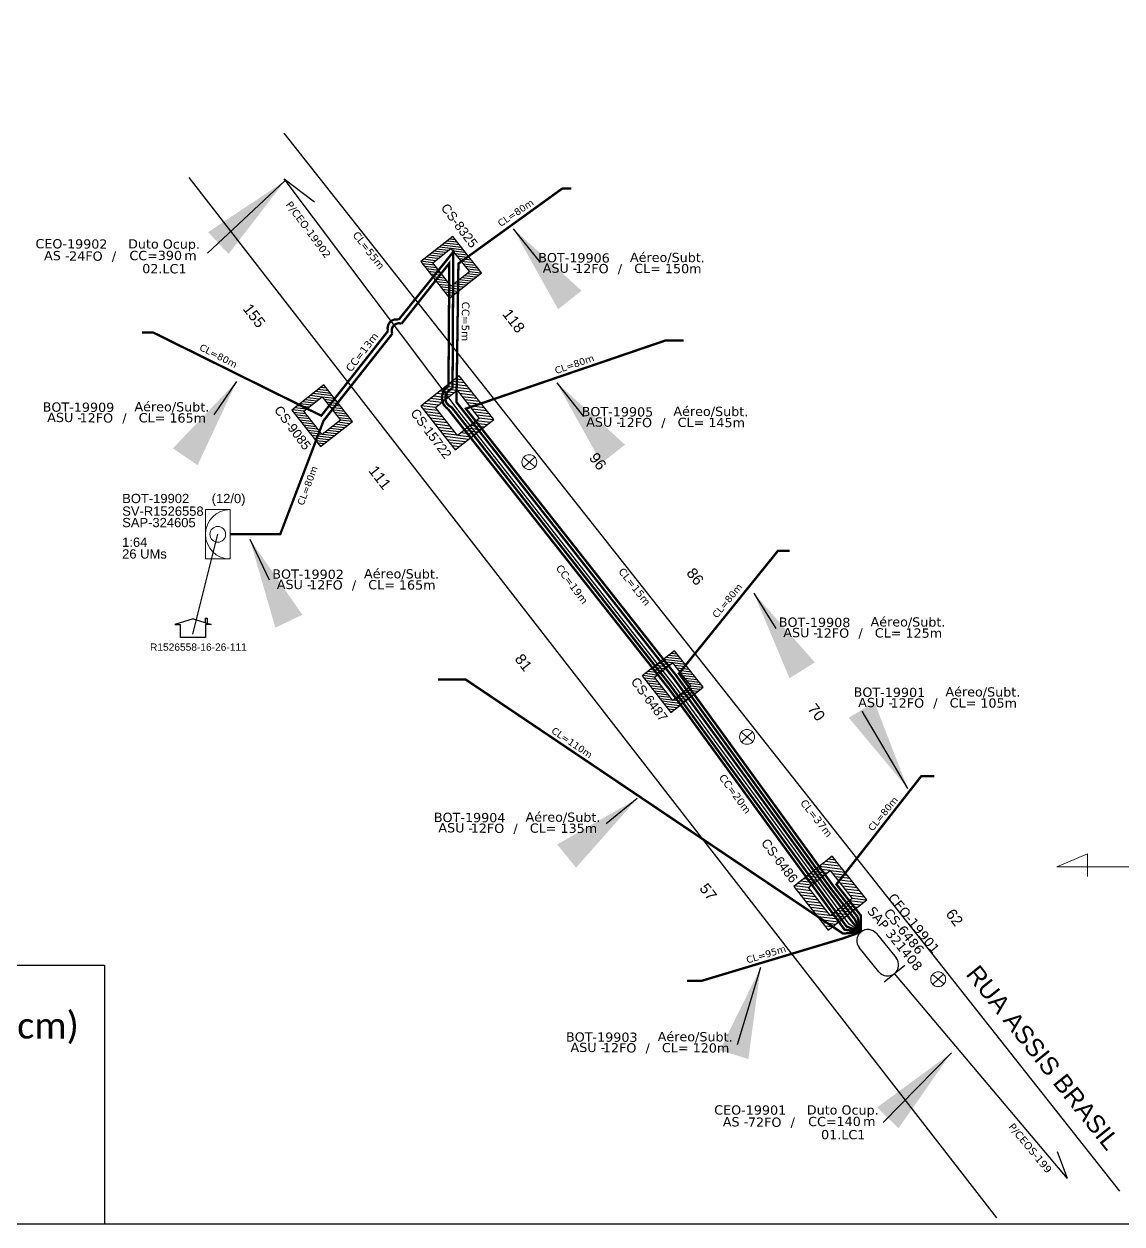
# Model space of a CAD drawing. Header units: millimetres. Extents: x -23646 to 21534, y -8869 to 15196.
# Drawn here: x -23351.5 to -23049.9, y 14601.7 to 14931.3 of the extents above; entities that cross this region are included whole.
import ezdxf
from ezdxf.enums import TextEntityAlignment as Align

# ---------------------------------------------------------------- set-up
doc = ezdxf.new("R2010")
doc.units = ezdxf.units.MM
doc.header["$LTSCALE"] = 0.03
doc.linetypes.add('DIVIDE2', pattern=[0.625, 0.25, -0.125, 0, -0.125, 0, -0.125])
doc.linetypes.add('PHANTOM2', pattern=[1.25, 0.625, -0.125, 0.125, -0.125, 0.125, -0.125])
for name, color, linetype in [('10.1-Caixas Subterrâneas', 5, 'Continuous'), ('20.4-CEOS', 1, 'Continuous'), ('20.5-CEO', 1, 'Continuous'), ('CAP a instalar', 1, 'FENCELINE1'), ('DUVIDAS', 252, 'Continuous'), ('label_cabos', 7, 'Continuous'), ('Legenda', 1, 'Continuous'), ('MUB', 252, 'Continuous'), ('NET-RETIRAR', 54, 'DIVIDE2'), ('surveys', 7, 'Continuous'), ('surveys legendas', 7, 'Continuous')]:
    doc.layers.add(name, color=color, linetype=linetype)
for name, color, linetype, lineweight in [('10.4-Postes', 1, 'Continuous', 0), ("20.0-LEGENDA DOS CDO'S", 1, 'Continuous', 0), ('20.1-CDO_INTERIOR', 1, 'Continuous', 0)]:
    doc.layers.add(name, color=color, linetype=linetype, lineweight=lineweight)
doc.layers.add('Comprimeto de lance', color=7, linetype='Continuous', true_color=0xf7f7f7)
doc.styles.add('ARIAL', font='arial.ttf')
doc.styles.add('DIGICADE', font='arial.ttf')
doc.styles.add('siredit', font='verdana.ttf')
doc.styles.add('WMF-Calibri0', font='calibri.ttf')
doc.linetypes.add('FENCELINE1', pattern='A,0.25,-0.1,[133,ltypeshp.shx,S=0.1,R=0,X=-0.1,Y=0],-0.1,1', length=1.45)
doc.dimstyles.new('CC', dxfattribs={"dimtxt": 1, "dimasz": 2, "dimexe": 0.18, "dimexo": 0.0625, "dimgap": 0.09, "dimtad": 0, "dimdec": 0, "dimrnd": 1, "dimzin": 0, "dimdsep": 46, "dimtxsty": 'siredit', "dimblk": 'NONE', "dimcen": 0, "dimse1": 1, "dimse2": 1, "dimsd1": 1, "dimsd2": 1, "dimclrt": 7, "dimadec": 0, "dimazin": 0, "dimtfac": 1, "dimtdec": 0, "dimtofl": 0, "dimtmove": 0, "dimatfit": 3, "dimfxl": 0, "dimtolj": 1, "dimtzin": 0, "dimarcsym": 0})

# ---------------------------------------------------------------- blocks, each defined once
blk = doc.blocks.new('POLE_POLE')
at = {"layer": '10.4-Postes', "color": 1, "linetype": 'PHANTOM2'}
for points in [[(-0.0000079, 0.0000038), (0.0000075, -0.0000086)], [(0.000007, 0.0000043), (-0.0000074, -0.0000091)]]:
    blk.add_lwpolyline(points, dxfattribs=at)
at = {"layer": '10.4-Postes', "color": 1}
blk.add_circle((-0.0000002, -0.0000024), 0.00000987, dxfattribs=at)
blk = doc.blocks.new('*X44')
at = {"color": 0, "linetype": 'Continuous'}
for p, q in [((-1.25, 0.34099), (-0.49099, 1.1)), ((-1.25, 0.517767), (-0.667767, 1.1)), ((-1.25, 0.694544), (-0.844544, 1.1)), ((-1.25, 0.87132), (-1.02132, 1.1)), ((-1.25, 1.048097), (-1.198097, 1.1)), ((-0.789214, 0.625), (-0.314214, 1.1)), ((-0.612437, 0.625), (-0.137437, 1.1)), ((-0.43566, 0.625), (0.03934, 1.1)), ((-0.258883, 0.625), (0.216117, 1.1)), ((-0.082107, 0.625), (0.392893, 1.1)), ((0.09467, 0.625), (0.56967, 1.1)), ((0.271447, 0.625), (0.746447, 1.1)), ((0.448223, 0.625), (0.923223, 1.1)), ((0.625, 0.625), (1.1, 1.1)), ((-1.25, 0.164214), (-0.8035, 0.610714)), ((0.801777, 0.625), (1.25, 1.073223)), ((0.8035, 0.449947), (1.25, 0.896447)), ((0.8035, 0.27317), (1.25, 0.71967)), ((0.8035, 0.096393), (1.25, 0.542893)), ((-1.25, -0.012563), (-0.8035, 0.433937)), ((-1.25, -0.18934), (-0.8035, 0.25716)), ((-1.25, -0.366117), (-0.8035, 0.080383)), ((0.8035, -0.080383), (1.25, 0.366117)), ((0.8035, -0.25716), (1.25, 0.18934)), ((0.8035, -0.433937), (1.25, 0.012563)), ((-1.25, -0.542893), (-0.8035, -0.096393)), ((-1.25, -0.71967), (-0.8035, -0.27317)), ((-1.25, -0.896447), (-0.8035, -0.449947)), ((0.49099, -1.1), (1.25, -0.34099)), ((0.667767, -1.1), (1.25, -0.517767)), ((0.8035, -0.610714), (1.25, -0.164214)), ((-1.25, -1.073223), (-0.801777, -0.625)), ((-1.1, -1.1), (-0.625, -0.625)), ((-0.923223, -1.1), (-0.448223, -0.625)), ((-0.746447, -1.1), (-0.271447, -0.625)), ((-0.56967, -1.1), (-0.09467, -0.625)), ((-0.392893, -1.1), (0.082107, -0.625)), ((-0.216117, -1.1), (0.258883, -0.625)), ((-0.03934, -1.1), (0.43566, -0.625)), ((0.137437, -1.1), (0.612437, -0.625)), ((0.314214, -1.1), (0.789214, -0.625)), ((0.844544, -1.1), (1.25, -0.694544)), ((1.02132, -1.1), (1.25, -0.87132)), ((1.198097, -1.1), (1.25, -1.048097))]:
    blk.add_line(p, q, dxfattribs=at)
blk = doc.blocks.new('MANHOLE_MQ')
at = {"color": 0, "linetype": 'Continuous'}
for p, q in [((0.00000623, 0.00000569), (-0.00000627, 0.00000569)), ((-0.00000627, 0.00000569), (-0.00000627, -0.00000531)), ((0.00000623, -0.00000531), (0.00000623, 0.00000569)), ((-0.00000404, 0.00000331), (0.00000399, 0.00000331)), ((-0.00000404, -0.00000294), (-0.00000404, 0.00000331)), ((0.00000399, 0.00000331), (0.00000399, -0.00000294)), ((-0.00000627, -0.00000531), (0.00000623, -0.00000531)), ((0.00000399, -0.00000294), (-0.00000404, -0.00000294)), ((0.00000399, -0.00000294), (0.00000399, -0.00000294))]:
    blk.add_line(p, q, dxfattribs=at)
at = {"color": 0, "linetype": 'Continuous', "xscale": 5e-06, "yscale": 5e-06, "zscale": 1e-05}
blk.add_blockref('*X44', (-0.00000002, 0.00000019), dxfattribs=at)
blk = doc.blocks.new('_None')
blk = doc.blocks.new('LEGENDA DOS CABOS')
at = {"layer": 'Legenda', "color": 0, "style": 'siredit'}
for tag, p in [('TIPO_CABO', (1.31, 0)), ('CABO', (4.69, -0.05)), ('/', (6.81, -0.05)), ('METROS', (10.03, -0.05))]:
    blk.add_attdef(tag, text='', height=0.8, rotation=359.69, dxfattribs=at).set_placement(p, align=Align.MIDDLE_CENTER)
blk = doc.blocks.new('Inst CB DT OCUP CFOA-SM-AS-80-TS-72')
at = {"layer": 'label_cabos', "color": 0, "style": 'siredit'}
for tag, flags, p in [('ID_ATIVIDADE', 3, (1.31, 2.67)), ('FATOR', 1, (11.56, 2.55))]:
    blk.add_attdef(tag, text='', height=1, rotation=359.69, dxfattribs=dict(at, flags=flags)).set_placement(p, align=Align.MIDDLE_CENTER)
for tag, p in [('DESTINO_CABO', (3.13, 1.26)), ('TIPO_CABO', (13.11, 1.24)), ('TIPO_CABO', (1.76, 0)), ('CABO', (4.69, -0.05)), ('/', (7.71, -0.05)), ('LANCE', (10.91, 0)), ('UND', (15.96, 0)), ('FID', (13.15, -1.41))]:
    blk.add_attdef(tag, text='', height=1, rotation=359.69, dxfattribs=at).set_placement(p, align=Align.MIDDLE_CENTER)
blk.add_attdef('QTDE', (12.43, -0.47), '', height=1, rotation=359.69, dxfattribs=at)
blk = doc.blocks.new('Inst CB DT OCUP CFOA-SM-AS-80-TS-24')
at = {"layer": 'label_cabos', "color": 0, "style": 'siredit'}
for tag, flags, p in [('ID_ATIVIDADE', 3, (1.31, 2.67)), ('FATOR', 1, (11.56, 2.55))]:
    blk.add_attdef(tag, text='', height=1, rotation=359.69, dxfattribs=dict(at, flags=flags)).set_placement(p, align=Align.MIDDLE_CENTER)
for tag, p in [('DESTINO_CABO', (3.13, 1.26)), ('TIPO_CABO', (13.11, 1.24)), ('TIPO_CABO', (1.76, 0)), ('CABO', (4.69, -0.05)), ('/', (7.71, -0.05)), ('LANCE', (10.91, 0)), ('UND', (15.96, 0)), ('FID', (13.15, -1.41))]:
    blk.add_attdef(tag, text='', height=1, rotation=359.69, dxfattribs=at).set_placement(p, align=Align.MIDDLE_CENTER)
blk.add_attdef('QTDE', (12.43, -0.47), '', height=1, rotation=359.69, dxfattribs=at)
blk = doc.blocks.new('SURVEY_SURVEY')
for p, q in [((0, 0.0000254), (-0.0000251, 0.000018)), ((-0.0000251, 0.000018), (-0.0000173, 0.000018)), ((-0.0000172, 0), (-0.0000172, 0.0000179)), ((0, 0.0000254), (0.0000251, 0.000018)), ((0.0000169, 0.0000264), (0.0000195, 0.0000264)), ((0.0000169, 0.0000205), (0.0000169, 0.0000264)), ((0.0000251, 0.000018), (0.0000172, 0.000018)), ((0.0000172, 0.000018), (0.0000172, 0)), ((0.0000195, 0.0000264), (0.0000195, 0.0000198)), ((0.0000172, 0), (-0.0000172, 0))]:
    blk.add_line(p, q)

msp = doc.modelspace()

# ---------------------------------------------------------------- linework, layer by layer
for points in [[(-23646.21, 14601.73), (-22807.65, 14601.73), (-22807.65, 15195.73), (-23646.21, 15195.73), (-23646.21, 14601.73)], [(-23646.21, 14672.84), (-23329.42, 14672.84)]]:
    msp.add_lwpolyline(points)
at = {"linetype": 'Continuous'}
msp.add_lwpolyline([(-23329.42, 14672.84), (-23329.42, 14601.73)], dxfattribs=at)
at = {"layer": '20.1-CDO_INTERIOR', "color": 1, "lineweight": 18}
msp.add_lwpolyline([(-23301.67, 14784.4), (-23301.68, 14797.94), (-23294.91, 14797.94), (-23294.9, 14784.4)], close=True, dxfattribs=at)
msp.add_circle((-23298.29, 14791.17), 2.17, dxfattribs=at)
msp.add_arc((-23294.9, 14791.17), 6.77, 90.0276, 270.0276, dxfattribs=at)
at = {"layer": '20.5-CEO', "color": 5}
for p, q in [((-23117.32, 14681.48), (-23111.93, 14674.84)), ((-23116.67, 14671), (-23122.06, 14677.64))]:
    msp.add_line(p, q, dxfattribs=at)
msp.add_lwpolyline([(-23115.23, 14668.23), (-23109.52, 14672.87)], dxfattribs=at)
for centre, start, end in [((-23119.69, 14679.56), 39.0566, 219.0566), ((-23114.3, 14672.92), 219.0566, 39.0566)]:
    msp.add_arc(centre, 3.05, start, end, dxfattribs=at)
at = {"layer": 'CAP a instalar', "color": 0, "linetype": 'FENCELINE1', "ltscale": 5}
for p, q in [((-23231.67, 14824.51), (-23280.03, 14888.81)), ((-23280.03, 14888.81), (-23271.76, 14882.45)), ((-23172.78, 14749.64), (-23231.67, 14824.51)), ((-23124.8, 14684.06), (-23172.78, 14749.64)), ((-23121.63, 14681.94), (-23124.8, 14684.06)), ((-23064.85, 14614.19), (-23112.38, 14670.55)), ((-23112.38, 14670.55), (-23112.38, 14670.55)), ((-23064.85, 14614.19), (-23067.62, 14621.55))]:
    msp.add_line(p, q, dxfattribs=at)
at = {"layer": 'CAP a instalar', "color": 252, "linetype": 'FENCELINE1', "ltscale": 5, "const_width": 0.647}
for points in [[(-23121.61, 14681.93), (-23124.22, 14684.97), (-23131.43, 14694.47), (-23173.01, 14751.58), (-23232.72, 14827.48), (-23232.18, 14865.53), (-23203.68, 14886.12), (-23201.15, 14886.18)], [(-23251.51, 14847.03), (-23269.85, 14823.75), (-23316.03, 14846.6), (-23319.14, 14846.6)], [(-23121.61, 14681.93), (-23123.29, 14685.44), (-23129.99, 14694.04), (-23172.35, 14752.37), (-23230.13, 14825.68), (-23175.22, 14844.44), (-23170.31, 14844.44)], [(-23121.63, 14681.94), (-23125.56, 14683.45), (-23174.09, 14749.86), (-23234.08, 14826.13)], [(-23121.61, 14681.93), (-23122.54, 14686.09), (-23129.28, 14694.68), (-23171.6, 14752.94), (-23144.44, 14786.59), (-23141.14, 14786.59)], [(-23121.61, 14681.96), (-23126.52, 14681.49), (-23230.26, 14751.33), (-23237.75, 14751.33)], [(-23121.61, 14681.93), (-23121.66, 14686.49), (-23128.34, 14695.02), (-23105.02, 14724.75), (-23101.45, 14724.75)], [(-23121.61, 14681.93), (-23126.78, 14680.1), (-23165.51, 14668.48), (-23169.43, 14668.48)]]:
    msp.add_lwpolyline(points, dxfattribs=at)
msp.add_lwpolyline([(-23234.08, 14826.13, -0.726124), (-23233.79, 14831.18), (-23233.59, 14868.74), (-23248.58, 14850.14, 0.58724), (-23251.51, 14847.03)], format="xyb", dxfattribs=at)
at = {"layer": 'CAP a instalar', "color": 1, "linetype": 'FENCELINE1', "ltscale": 5, "const_width": 0.647}
msp.add_lwpolyline([(-23235.04, 14825.6, -0.555049), (-23234.91, 14831.82), (-23234.69, 14865.62), (-23247.81, 14849.02, 0.659279), (-23250.33, 14846.28)], format="xyb", dxfattribs=at)
for points in [[(-23250.33, 14846.28), (-23269.22, 14822.39), (-23281.13, 14791.18), (-23294.9, 14791.17)], [(-23235.04, 14825.6), (-23174.29, 14748.66), (-23126.11, 14682.58), (-23121.61, 14681.93)]]:
    msp.add_lwpolyline(points, dxfattribs=at)
at = {"layer": 'CAP a instalar', "lineweight": 0}
msp.add_lwpolyline([(-23000.73, 14726.38), (-23000.73, 14699.83), (-23067.76, 14699.83), (-23059.41, 14703.43), (-23059.41, 14697.2)], dxfattribs=at)
at = {"layer": 'DUVIDAS'}
for points in [[(-23280.18, 14901.37), (-23050.61, 14610.74)], [(-23280.18, 14901.37), (-23050.61, 14610.74)], [(-23084.26, 14603.4), (-23306.19, 14889.18)]]:
    msp.add_lwpolyline(points, dxfattribs=at)
at = {"layer": 'MUB'}
msp.add_lwpolyline([(-23084.26, 14603.4), (-23306.19, 14889.18)], dxfattribs=at)
at = {"layer": 'NET-RETIRAR', "color": 4, "linetype": 'Continuous'}
msp.add_lwpolyline([(-23305.12, 14763.77), (-23298.29, 14791.17)], dxfattribs=at)

# ---------------------------------------------------------------- block references
at = {"layer": '10.1-Caixas Subterrâneas', "color": 30, "rotation": 128.2069484367488}
for p, xscale, yscale, zscale in [((-23234.07, 14864.67), 1018614.332929517, 1018614.332929517, 1018614.332929517), ((-23232.32, 14824.68), 1222337.199515421, 1222337.199515421, 1222337.199515421), ((-23269.49, 14823.87), 1018614.332929517, 1018614.332929517, 1018614.332929517), ((-23173.19, 14750.86), 1018614.332929517, 1018614.332929517, 1018614.332929517), ((-23129.86, 14692.79), 1222337.199515421, 1222337.199515421, 1222337.199515421)]:
    msp.add_blockref('MANHOLE_MQ', p, dxfattribs=dict(at, xscale=xscale, yscale=yscale, zscale=zscale))
at = {"layer": '10.4-Postes', "color": 1, "xscale": 206645.8128799268, "yscale": 206645.8128799268, "zscale": 206645.8128799268}
for p in [(-23212.65, 14811.49), (-23152.84, 14736.03), (-23100.35, 14669.47)]:
    msp.add_blockref('POLE_POLE', p, dxfattribs=at)
at = {"layer": 'label_cabos', "color": 0, "lineweight": 0}
ref = msp.add_blockref('Inst CB DT OCUP CFOA-SM-AS-80-TS-24', (-23346.46, 14867.73), dxfattribs=dict(at, xscale=2.54822758221138, yscale=2.54822758221138, zscale=2.54822758221138))
ref.add_attrib('DESTINO_CABO', 'CEO-19902', dxfattribs={"color": 0, "height": 2.548, "rotation": 359.69, "style": 'siredit'}).set_placement((-23338.48, 14870.95), align=Align.MIDDLE_CENTER)
ref.add_attrib('CABO', '24FO', dxfattribs={"color": 0, "height": 2.548, "rotation": 359.69, "style": 'siredit'}).set_placement((-23334.52, 14867.6), align=Align.MIDDLE_CENTER)
ref.add_attrib('TIPO_CABO', 'Duto Ocup.', dxfattribs={"color": 0, "height": 2.548, "rotation": 359.69, "style": 'siredit'}).set_placement((-23313.05, 14870.91), align=Align.MIDDLE_CENTER)
ref.add_attrib('/', '/', dxfattribs={"color": 0, "height": 2.55, "rotation": 359.69, "style": 'siredit'}).set_placement((-23326.8, 14867.6), align=Align.MIDDLE_CENTER)
ref.add_attrib('TIPO_CABO', 'AS - ', dxfattribs={"color": 0, "height": 2.548, "rotation": 359.69, "style": 'siredit'}).set_placement((-23341.96, 14867.72), align=Align.MIDDLE_CENTER)
ref.add_attrib('FID', '02.LC1', dxfattribs={"color": 0, "height": 2.548, "rotation": 359.69, "style": 'siredit'}).set_placement((-23312.95, 14864.13), align=Align.MIDDLE_CENTER)
ref.add_attrib('LANCE', 'CC=', dxfattribs={"color": 0, "height": 2.548, "rotation": 359.69, "style": 'siredit'}).set_placement((-23318.66, 14867.74), align=Align.MIDDLE_CENTER)
ref.add_attrib('QTDE', '390', (-23314.78, 14866.52), dxfattribs={"color": 0, "height": 2.548, "rotation": 359.69, "style": 'siredit'})
ref.add_attrib('UND', 'm', dxfattribs={"color": 0, "height": 2.55, "rotation": 359.69, "style": 'siredit'}).set_placement((-23305.78, 14867.74), align=Align.MIDDLE_CENTER)
ref = msp.add_blockref('LEGENDA DOS CABOS', (-23211.23, 14862.96), dxfattribs=dict(at, xscale=2.54822758221138, yscale=2.54822758221138, zscale=2.54822758221138))
ref.add_attrib('ID', 'BOT-19906', dxfattribs={"color": 0, "height": 2.548, "rotation": 359.69, "style": 'siredit'}).set_placement((-23200.43, 14867.12), align=Align.MIDDLE_CENTER)
ref.add_attrib('CABO', '12FO', dxfattribs={"color": 0, "height": 2.548, "rotation": 359.69, "style": 'siredit'}).set_placement((-23195.52, 14864.17), align=Align.MIDDLE_CENTER)
ref.add_attrib('METROS', 'CL= 150m', dxfattribs={"color": 0, "height": 2.548, "rotation": 359.69, "style": 'siredit'}).set_placement((-23174.64, 14864.17), align=Align.MIDDLE_CENTER)
ref.add_attrib('XX', 'Aéreo/Subt.', dxfattribs={"color": 0, "height": 2.5482, "rotation": 359.69, "style": 'siredit'}).set_placement((-23174.77, 14867.23), align=Align.MIDDLE_CENTER)
ref.add_attrib('/', '/', dxfattribs={"color": 0, "height": 2.55, "rotation": 359.69, "style": 'siredit'}).set_placement((-23187.81, 14864.17), align=Align.MIDDLE_CENTER)
ref.add_attrib('TIPO_CABO', 'ASU -', dxfattribs={"color": 0, "height": 2.548, "rotation": 359.69, "style": 'siredit'}).set_placement((-23204.25, 14864.29), align=Align.MIDDLE_CENTER)
ref = msp.add_blockref('LEGENDA DOS CABOS', (-23347.35, 14821.94), dxfattribs=dict(at, xscale=2.54822758221138, yscale=2.54822758221138, zscale=2.54822758221138))
ref.add_attrib('ID', 'BOT-19909', dxfattribs={"color": 0, "height": 2.548, "rotation": 359.69, "style": 'siredit'}).set_placement((-23336.55, 14826.09), align=Align.MIDDLE_CENTER)
ref.add_attrib('CABO', '12FO', dxfattribs={"color": 0, "height": 2.548, "rotation": 359.69, "style": 'siredit'}).set_placement((-23331.65, 14823.15), align=Align.MIDDLE_CENTER)
ref.add_attrib('METROS', 'CL= 165m', dxfattribs={"color": 0, "height": 2.548, "rotation": 359.69, "style": 'siredit'}).set_placement((-23310.76, 14823.15), align=Align.MIDDLE_CENTER)
ref.add_attrib('XX', 'Aéreo/Subt.', dxfattribs={"color": 0, "height": 2.5482, "rotation": 359.69, "style": 'siredit'}).set_placement((-23310.89, 14826.2), align=Align.MIDDLE_CENTER)
ref.add_attrib('/', '/', dxfattribs={"color": 0, "height": 2.55, "rotation": 359.69, "style": 'siredit'}).set_placement((-23323.93, 14823.15), align=Align.MIDDLE_CENTER)
ref.add_attrib('TIPO_CABO', 'ASU -', dxfattribs={"color": 0, "height": 2.548, "rotation": 359.69, "style": 'siredit'}).set_placement((-23340.37, 14823.27), align=Align.MIDDLE_CENTER)
ref = msp.add_blockref('LEGENDA DOS CABOS', (-23199.3, 14820.68), dxfattribs=dict(at, xscale=2.54822758221138, yscale=2.54822758221138, zscale=2.54822758221138))
ref.add_attrib('ID', 'BOT-19905', dxfattribs={"color": 0, "height": 2.548, "rotation": 359.69, "style": 'siredit'}).set_placement((-23188.49, 14824.83), align=Align.MIDDLE_CENTER)
ref.add_attrib('CABO', '12FO', dxfattribs={"color": 0, "height": 2.548, "rotation": 359.69, "style": 'siredit'}).set_placement((-23183.59, 14821.89), align=Align.MIDDLE_CENTER)
ref.add_attrib('METROS', 'CL= 145m', dxfattribs={"color": 0, "height": 2.548, "rotation": 359.69, "style": 'siredit'}).set_placement((-23162.71, 14821.89), align=Align.MIDDLE_CENTER)
ref.add_attrib('XX', 'Aéreo/Subt.', dxfattribs={"color": 0, "height": 2.5482, "rotation": 359.69, "style": 'siredit'}).set_placement((-23162.84, 14824.94), align=Align.MIDDLE_CENTER)
ref.add_attrib('/', '/', dxfattribs={"color": 0, "height": 2.55, "rotation": 359.69, "style": 'siredit'}).set_placement((-23175.87, 14821.89), align=Align.MIDDLE_CENTER)
ref.add_attrib('TIPO_CABO', 'ASU -', dxfattribs={"color": 0, "height": 2.548, "rotation": 359.69, "style": 'siredit'}).set_placement((-23192.31, 14822.01), align=Align.MIDDLE_CENTER)
ref = msp.add_blockref('LEGENDA DOS CABOS', (-23284.29, 14776.07), dxfattribs=dict(at, xscale=2.54822758221138, yscale=2.54822758221138, zscale=2.54822758221138))
ref.add_attrib('ID', 'BOT-19902', dxfattribs={"color": 0, "height": 2.548, "rotation": 359.69, "style": 'siredit'}).set_placement((-23273.48, 14780.22), align=Align.MIDDLE_CENTER)
ref.add_attrib('CABO', '12FO', dxfattribs={"color": 0, "height": 2.548, "rotation": 359.69, "style": 'siredit'}).set_placement((-23268.58, 14777.28), align=Align.MIDDLE_CENTER)
ref.add_attrib('METROS', 'CL= 165m', dxfattribs={"color": 0, "height": 2.548, "rotation": 359.69, "style": 'siredit'}).set_placement((-23247.7, 14777.28), align=Align.MIDDLE_CENTER)
ref.add_attrib('XX', 'Aéreo/Subt.', dxfattribs={"color": 0, "height": 2.5482, "rotation": 359.69, "style": 'siredit'}).set_placement((-23247.83, 14780.33), align=Align.MIDDLE_CENTER)
ref.add_attrib('/', '/', dxfattribs={"color": 0, "height": 2.55, "rotation": 359.69, "style": 'siredit'}).set_placement((-23260.86, 14777.28), align=Align.MIDDLE_CENTER)
ref.add_attrib('TIPO_CABO', 'ASU -', dxfattribs={"color": 0, "height": 2.548, "rotation": 359.69, "style": 'siredit'}).set_placement((-23277.3, 14777.4), align=Align.MIDDLE_CENTER)
ref = msp.add_blockref('LEGENDA DOS CABOS', (-23145.14, 14762.85), dxfattribs=dict(at, xscale=2.54822758221138, yscale=2.54822758221138, zscale=2.54822758221138))
ref.add_attrib('ID', 'BOT-19908', dxfattribs={"color": 0, "height": 2.548, "rotation": 359.69, "style": 'siredit'}).set_placement((-23134.34, 14767), align=Align.MIDDLE_CENTER)
ref.add_attrib('CABO', '12FO', dxfattribs={"color": 0, "height": 2.548, "rotation": 359.69, "style": 'siredit'}).set_placement((-23129.44, 14764.06), align=Align.MIDDLE_CENTER)
ref.add_attrib('METROS', 'CL= 125m', dxfattribs={"color": 0, "height": 2.548, "rotation": 359.69, "style": 'siredit'}).set_placement((-23108.55, 14764.06), align=Align.MIDDLE_CENTER)
ref.add_attrib('XX', 'Aéreo/Subt.', dxfattribs={"color": 0, "height": 2.5482, "rotation": 359.69, "style": 'siredit'}).set_placement((-23108.68, 14767.11), align=Align.MIDDLE_CENTER)
ref.add_attrib('/', '/', dxfattribs={"color": 0, "height": 2.55, "rotation": 359.69, "style": 'siredit'}).set_placement((-23121.72, 14764.06), align=Align.MIDDLE_CENTER)
ref.add_attrib('TIPO_CABO', 'ASU -', dxfattribs={"color": 0, "height": 2.548, "rotation": 359.69, "style": 'siredit'}).set_placement((-23138.16, 14764.18), align=Align.MIDDLE_CENTER)
ref = msp.add_blockref('LEGENDA DOS CABOS', (-23124.57, 14743.63), dxfattribs=dict(at, xscale=2.54822758221138, yscale=2.54822758221138, zscale=2.54822758221138))
ref.add_attrib('ID', 'BOT-19901', dxfattribs={"color": 0, "height": 2.548, "rotation": 359.69, "style": 'siredit'}).set_placement((-23113.77, 14747.78), align=Align.MIDDLE_CENTER)
ref.add_attrib('CABO', '12FO', dxfattribs={"color": 0, "height": 2.548, "rotation": 359.69, "style": 'siredit'}).set_placement((-23108.86, 14744.84), align=Align.MIDDLE_CENTER)
ref.add_attrib('METROS', 'CL= 105m', dxfattribs={"color": 0, "height": 2.548, "rotation": 359.69, "style": 'siredit'}).set_placement((-23087.98, 14744.84), align=Align.MIDDLE_CENTER)
ref.add_attrib('XX', 'Aéreo/Subt.', dxfattribs={"color": 0, "height": 2.5482, "rotation": 359.69, "style": 'siredit'}).set_placement((-23088.11, 14747.89), align=Align.MIDDLE_CENTER)
ref.add_attrib('/', '/', dxfattribs={"color": 0, "height": 2.55, "rotation": 359.69, "style": 'siredit'}).set_placement((-23101.15, 14744.84), align=Align.MIDDLE_CENTER)
ref.add_attrib('TIPO_CABO', 'ASU -', dxfattribs={"color": 0, "height": 2.548, "rotation": 359.69, "style": 'siredit'}).set_placement((-23117.59, 14744.96), align=Align.MIDDLE_CENTER)
ref = msp.add_blockref('LEGENDA DOS CABOS', (-23239.91, 14709.23), dxfattribs=dict(at, xscale=2.54822758221138, yscale=2.54822758221138, zscale=2.54822758221138))
ref.add_attrib('ID', 'BOT-19904', dxfattribs={"color": 0, "height": 2.548, "rotation": 359.69, "style": 'siredit'}).set_placement((-23229.1, 14713.38), align=Align.MIDDLE_CENTER)
ref.add_attrib('CABO', '12FO', dxfattribs={"color": 0, "height": 2.548, "rotation": 359.69, "style": 'siredit'}).set_placement((-23224.2, 14710.44), align=Align.MIDDLE_CENTER)
ref.add_attrib('METROS', 'CL= 135m', dxfattribs={"color": 0, "height": 2.548, "rotation": 359.69, "style": 'siredit'}).set_placement((-23203.32, 14710.44), align=Align.MIDDLE_CENTER)
ref.add_attrib('XX', 'Aéreo/Subt.', dxfattribs={"color": 0, "height": 2.5482, "rotation": 359.69, "style": 'siredit'}).set_placement((-23203.45, 14713.49), align=Align.MIDDLE_CENTER)
ref.add_attrib('/', '/', dxfattribs={"color": 0, "height": 2.55, "rotation": 359.69, "style": 'siredit'}).set_placement((-23216.48, 14710.44), align=Align.MIDDLE_CENTER)
ref.add_attrib('TIPO_CABO', 'ASU -', dxfattribs={"color": 0, "height": 2.548, "rotation": 359.69, "style": 'siredit'}).set_placement((-23232.92, 14710.56), align=Align.MIDDLE_CENTER)
ref = msp.add_blockref('LEGENDA DOS CABOS', (-23203.61, 14648.91), dxfattribs=dict(at, xscale=2.54822758221138, yscale=2.54822758221138, zscale=2.54822758221138))
ref.add_attrib('ID', 'BOT-19903', dxfattribs={"color": 0, "height": 2.548, "rotation": 359.69, "style": 'siredit'}).set_placement((-23192.8, 14653.07), align=Align.MIDDLE_CENTER)
ref.add_attrib('CABO', '12FO', dxfattribs={"color": 0, "height": 2.548, "rotation": 359.69, "style": 'siredit'}).set_placement((-23187.9, 14650.12), align=Align.MIDDLE_CENTER)
ref.add_attrib('METROS', 'CL= 120m', dxfattribs={"color": 0, "height": 2.548, "rotation": 359.69, "style": 'siredit'}).set_placement((-23167.02, 14650.12), align=Align.MIDDLE_CENTER)
ref.add_attrib('XX', 'Aéreo/Subt.', dxfattribs={"color": 0, "height": 2.5482, "rotation": 359.69, "style": 'siredit'}).set_placement((-23167.15, 14653.18), align=Align.MIDDLE_CENTER)
ref.add_attrib('/', '/', dxfattribs={"color": 0, "height": 2.55, "rotation": 359.69, "style": 'siredit'}).set_placement((-23180.18, 14650.12), align=Align.MIDDLE_CENTER)
ref.add_attrib('TIPO_CABO', 'ASU -', dxfattribs={"color": 0, "height": 2.548, "rotation": 359.69, "style": 'siredit'}).set_placement((-23196.62, 14650.24), align=Align.MIDDLE_CENTER)
at = {"layer": 'label_cabos'}
ref = msp.add_blockref('Inst CB DT OCUP CFOA-SM-AS-80-TS-72', (-23160, 14629.8), dxfattribs=dict(at, xscale=2.548227582211381, yscale=2.548227582211381, zscale=2.548227582211381, rotation=0.1315642785740554))
ref.add_attrib('DESTINO_CABO', 'CEO-19901', dxfattribs={"color": 0, "height": 2.548, "rotation": 359.8216, "style": 'siredit'}).set_placement((-23152.02, 14633.04), align=Align.MIDDLE_CENTER)
ref.add_attrib('CABO', '72FO', dxfattribs={"color": 0, "height": 2.548, "rotation": 359.8216, "style": 'siredit'}).set_placement((-23148.05, 14629.7), align=Align.MIDDLE_CENTER)
ref.add_attrib('TIPO_CABO', 'Duto Ocup.', dxfattribs={"color": 0, "height": 2.548, "rotation": 359.8216, "style": 'siredit'}).set_placement((-23126.6, 14633.05), align=Align.MIDDLE_CENTER)
ref.add_attrib('/', '/', dxfattribs={"color": 0, "height": 2.55, "rotation": 359.8216, "style": 'siredit'}).set_placement((-23140.34, 14629.71), align=Align.MIDDLE_CENTER)
ref.add_attrib('TIPO_CABO', 'AS - ', dxfattribs={"color": 0, "height": 2.548, "rotation": 359.8216, "style": 'siredit'}).set_placement((-23155.5, 14629.8), align=Align.MIDDLE_CENTER)
ref.add_attrib('FID', '01.LC1', dxfattribs={"color": 0, "height": 2.548, "rotation": 359.8216, "style": 'siredit'}).set_placement((-23126.48, 14626.27), align=Align.MIDDLE_CENTER)
ref.add_attrib('LANCE', 'CC=', dxfattribs={"color": 0, "height": 2.548, "rotation": 359.8216, "style": 'siredit'}).set_placement((-23132.2, 14629.87), align=Align.MIDDLE_CENTER)
ref.add_attrib('QTDE', '140', (-23128.32, 14628.66), dxfattribs={"color": 0, "height": 2.548, "rotation": 359.8216, "style": 'siredit'})
ref.add_attrib('UND', 'm', dxfattribs={"color": 0, "height": 2.55, "rotation": 359.8216, "style": 'siredit'}).set_placement((-23119.32, 14629.9), align=Align.MIDDLE_CENTER)
at = {"layer": 'surveys', "color": 255, "xscale": 200000, "yscale": 200000, "zscale": 200000}
msp.add_blockref('SURVEY_SURVEY', (-23305.08, 14762.84), dxfattribs=at)

# ---------------------------------------------------------------- texts
at = {"insert": (-23641.44, 14659.8), "char_height": 7.1308, "width": 658.8434, "attachment_point": 1, "style": 'WMF-Calibri0'}
msp.add_mtext('Medidas das caixas internas =  Largura x Altura x Profundidade (cm)', dxfattribs=at)
at = {"layer": '10.1-Caixas Subterrâneas', "color": 30, "style": 'ARIAL'}
for s, p in [('CS-8325', (-23237.15, 14880.83)), ('CS-9085', (-23282.94, 14825.29)), ('CS-15722', (-23245.5, 14824.47)), ('CS-6487', (-23184.96, 14750.69)), ('CS-6486', (-23149.18, 14706.39))]:
    msp.add_text(s, height=2.548, rotation=306.84, dxfattribs=at).set_placement(p)
at = {"layer": "20.0-LEGENDA DOS CDO'S", "lineweight": 0, "style": 'ARIAL'}
for s, height, p in [('BOT-19902', 2.548, (-23324.54, 14799.74)), ('SV-R1526558', 2.5482, (-23324.53, 14796.27)), ('SAP-324605', 2.548, (-23324.54, 14793.13)), ('1:64', 2.548, (-23324.56, 14787.73)), ('26 UMs', 2.548, (-23324.56, 14784.51))]:
    msp.add_text(s, height=height, rotation=359.9724, dxfattribs=at).set_placement(p)
at = {"layer": "20.0-LEGENDA DOS CDO'S", "color": 8, "lineweight": 0, "style": 'ARIAL'}
msp.add_text('(12/0)', height=2.548, rotation=359.9724, dxfattribs=at).set_placement((-23299.97, 14799.73))
at = {"layer": '20.4-CEOS', "color": 5, "lineweight": 0, "style": 'siredit'}
msp.add_text('CEO-19901', height=2.573, rotation=309.0566, dxfattribs=at).set_placement((-23106.05, 14685.15), align=Align.TOP_CENTER)
at = {"layer": '20.5-CEO', "color": 5, "lineweight": 0, "style": 'siredit'}
for s, p in [('SAP 321408', (-23111.24, 14680.91)), ('CS-6486', (-23108.75, 14682.93))]:
    msp.add_text(s, height=2.583, rotation=309.0566, dxfattribs=at).set_placement(p, align=Align.TOP_CENTER)
at = {"layer": 'Comprimeto de lance', "ltscale": 0.5, "attachment_point": 5, "style": 'siredit'}
for s, insert, char_height, width, rotation in [('\\A1;P/CEO-19902', (-23273.5, 14874.78), 2.0515, 24.6151, 306.4936), ('\\A1;CL=80m', (-23216.45, 14879.46), 1.888, 22.6514, 34.0156), ('\\A1;CL=55m', (-23256.83, 14869.16), 2.052, 24.6151, 307.7341), ('\\A1;CC=5m', (-23230.24, 14849.64), 2.052, 24.6151, 269.4531), ('\\A1;CC=13m', (-23258.64, 14841.2), 2.052, 24.6151, 52.4047), ('\\A1;CL=80m', (-23298.11, 14840.17), 1.888, 22.6514, 332.9248), ('\\A1;CL=80m', (-23200.33, 14837.88), 1.888, 22.6514, 19.113), ('\\A1;CL=80m', (-23273.65, 14804.53), 1.888, 22.6514, 69.5143), ('\\A1;CC=19m', (-23200.98, 14777.42), 2.052, 24.6151, 306.4936), ('\\A1;CL=15m', (-23183.79, 14776.77), 2.052, 24.6151, 308.2712), ('\\A1;CL=80m', (-23158.32, 14772.92), 1.888, 22.6514, 50.6601), ('\\A1;CL=110m', (-23200.99, 14733.93), 1.8879, 22.6514, 325.877), ('\\A1;CC=20m', (-23156.18, 14719.87), 2.052, 24.6151, 306.4936), ('\\A1;CL=37m', (-23133.83, 14713.18), 2.052, 24.6151, 308.2712), ('\\A1;CL=80m', (-23115.55, 14714.39), 1.888, 22.6514, 50.6601), ('\\A1;CL=95m', (-23147.67, 14675.8), 1.888, 22.6514, 16.8655), ('\\A1;P/CEOS-199', (-23075.19, 14622.48), 2.0515, 24.6151, 309.5932)]:
    msp.add_mtext(s, dxfattribs=dict(at, insert=insert, char_height=char_height, width=width, rotation=rotation))
at = {"layer": 'surveys', "style": 'ARIAL'}
for s, p in [('155', (-23288.26, 14851.24)), ('118', (-23216.98, 14849.81)), ('96', (-23193.87, 14811.22)), ('111', (-23253.73, 14806.78)), ('86', (-23167.13, 14779.58)), ('81', (-23214.28, 14755.97)), ('70', (-23133.8, 14742.29)), ('57', (-23163.54, 14692.95)), ('62', (-23095.89, 14685.94))]:
    msp.add_text(s, height=2.981, rotation=307.8318, dxfattribs=at).set_placement(p, align=Align.MIDDLE_CENTER)
msp.add_text('RUA ASSIS BRASIL', height=4.8735, rotation=308.675, dxfattribs=at).set_placement((-23093, 14670.29))
at = {"layer": 'surveys legendas', "color": 0, "style": 'DIGICADE'}
msp.add_text('R1526558-16-26-111', height=2, dxfattribs=at).set_placement((-23316.9, 14759.19))

# ---------------------------------------------------------------- leaders
at = {"layer": 'label_cabos'}
for points in [[(-23279.85, 14888.22), (-23301.07, 14868.41)], [(-23217.12, 14875.11), (-23209.74, 14865.82)], [(-23293.13, 14833.12), (-23299.38, 14823.96)], [(-23205.18, 14832.82), (-23197.8, 14823.53)], [(-23289.5, 14789.87), (-23284.17, 14778.67)], [(-23151.03, 14774.99), (-23144.95, 14765.29)], [(-23108.74, 14721.36), (-23121.23, 14742.57)], [(-23183.06, 14718.57), (-23191.61, 14711.61)], [(-23149.16, 14672.16), (-23155.63, 14650.94)], [(-23096.76, 14648.77), (-23115.5, 14629.59)]]:
    msp.add_leader(points, dimstyle='CC', override={"dimasz": 25, "dimgap": 0.09, "dimtad": 0}, dxfattribs=at)

doc.saveas('drawing.dxf')
